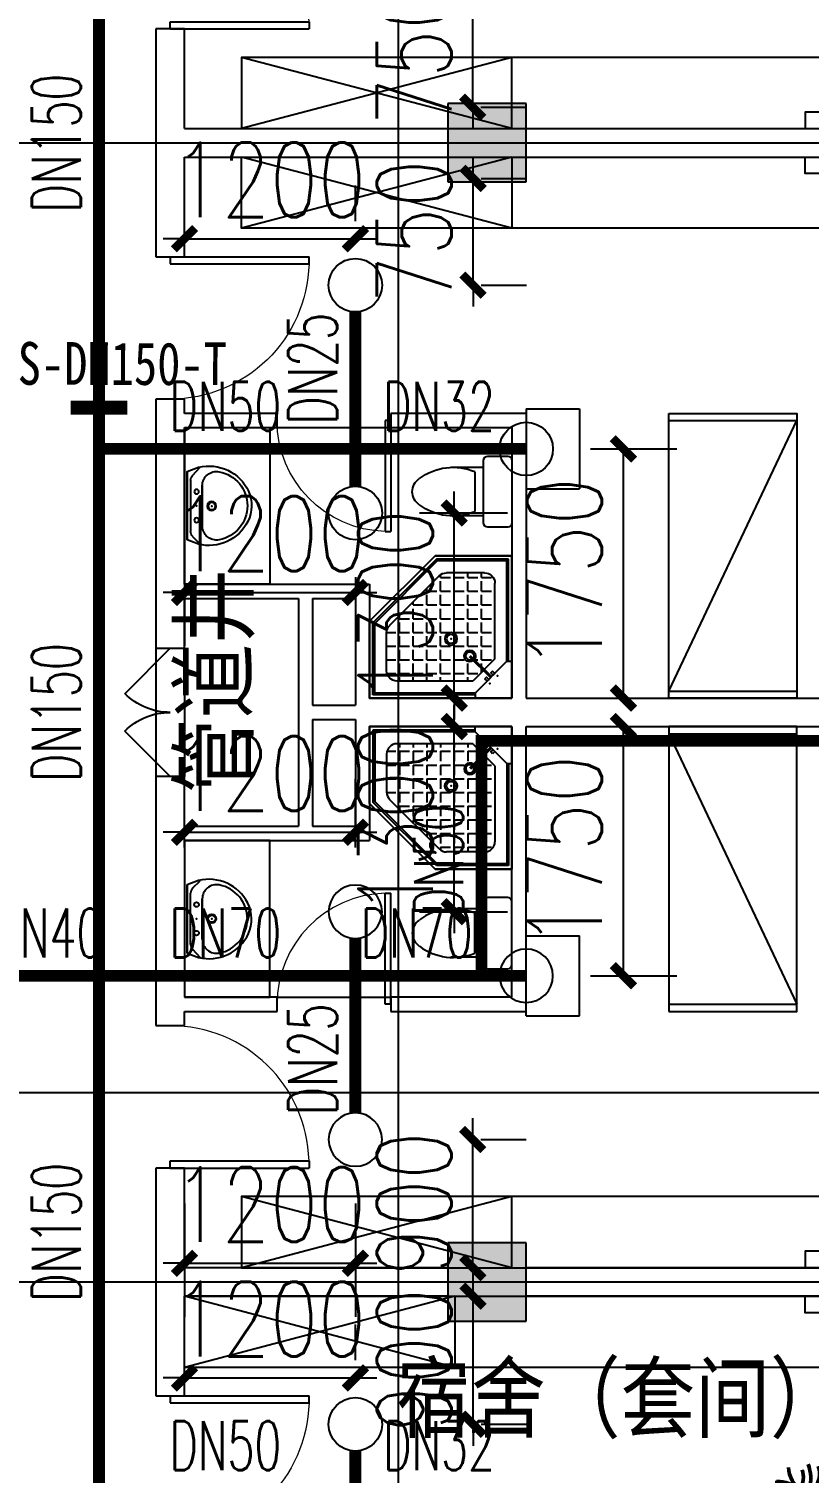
# Model space of a CAD drawing. Extents: x 0 to 2838408, y -923048 to 203859.
# Drawn here: x 2777370 to 2782849, y -242835 to -232692 of the extents above; entities that cross this region are included whole.
import ezdxf
from ezdxf.enums import TextEntityAlignment as Align

# ---------------------------------------------------------------- set-up
doc = ezdxf.new("R2010")
doc.units = 0
doc.header["$LTSCALE"] = 1000
doc.layers.add('33', color=7, linetype='Continuous', lineweight=50)
for name, color, linetype in [('A-Fixt', 81, 'Continuous'), ('CLAYER', 7, 'Continuous'), ('COLUMN', 9, 'Continuous'), ('DOOR_FIRE', 4, 'Continuous'), ('DOTE', 8, 'Continuous'), ('EQUIP_喷头', 7, 'Continuous'), ('PIPE-喷淋', 6, 'Continuous'), ('PUB_HATCH', 8, 'Continuous'), ('PUB_TEXT', 7, 'Continuous'), ('TEXT_喷淋', 7, 'Continuous'), ('TWT_DIM', 3, 'Continuous'), ('WALL', 9, 'Continuous'), ('WINDOW', 4, 'Continuous'), ('XREF', 8, 'Continuous'), ('抗震支吊架', 2, 'Continuous'), ('洁具', 213, 'Continuous')]:
    doc.layers.add(name, color=color, linetype=linetype)
doc.styles.add('_TCH_DIM_T3', font='SIMPLEX', dxfattribs={"width": 0.75, "bigfont": 'HZTXT'})
doc.styles.add('_TWT_PIPEDN', font='SIMPLEX', dxfattribs={"width": 0.8, "height": 2.3, "bigfont": 'HZTXT'})
doc.styles.add('kzcad', font='', dxfattribs={"width": 0.8})
doc.styles.get("Standard").update_dxf_attribs({"font": 'geniso.shx', "bigfont": 'hztxt.shx'})
doc.styles.get('kzcad').set_extended_font_data('SimSun')
doc.dimstyles.new('_TWT_ARCH&&150', dxfattribs={"dimtxt": 525, "dimasz": 150, "dimexe": 375, "dimexo": 450, "dimgap": 150, "dimtad": 1, "dimdec": 0, "dimzin": 0, "dimdsep": 46, "dimtxsty": '_TCH_DIM_T3', "dimblk": 'ARCHTICK', "dimcen": 0.09, "dimclrt": 7, "dimazin": 2, "dimtfac": 1, "dimtdec": 0, "dimtix": 1, "dimtmove": 2, "dimatfit": 3, "dimfxl": 1, "dimtolj": 1, "dimtzin": 0, "dimarcsym": 0})

# ---------------------------------------------------------------- blocks, each defined once
blk = doc.blocks.new('1F平面-CAD导入_dwg_Drawing4_t3_dwg_$plan$00001613-474159-1F-927810-1F')
at = {"layer": '洁具'}
for p, q in [((-30, 250), (-170, 250)), ((-200, 170), (-430, 170)), ((-260, -140), (-260, 140)), ((-200, -170), (-200, -220)), ((-170, -250), (-30, -250))]:
    blk.add_line(p, q, dxfattribs=at)
for points in [[(-200, 220), (-200, 170), (-200, -170), (-430, -170)], [(0, -220), (0, 220)]]:
    blk.add_lwpolyline(points, dxfattribs=at)
for centre, radius, start, end in [((-170, 220), 30, 90, 180), ((-30, 220), 30, 0, 90), ((-413, -227), 398, 67.4505, 126.6381), ((-590, 0), 110, 123.4509, 236.5491), ((-413, 227), 398, 233.3619, 292.5495), ((-170, -220), 30, 180, 270), ((-30, -220), 30, 270, 0)]:
    blk.add_arc(centre, radius, start, end, dxfattribs=at)
blk = doc.blocks.new('$lvtry$00000169')
at = {"color": 0}
for p, q in [((259, -36), (259, 0)), ((259, -36), (36, -259)), ((259, -24), (976, -24)), ((259, -36), (964, -36)), ((964, -36), (976, -24)), ((964, -36), (964, -525)), ((976, -24), (976, -530)), ((276, -120), (120, -276)), ((144, -151), (291, -298)), ((151, -144), (298, -291)), ((270, -213), (270, -143)), ((276, -120), (808, -120)), ((366, -213), (366, -143)), ((462, -213), (462, -143)), ((558, -213), (558, -143)), ((655, -213), (655, -143)), ((751, -213), (751, -143)), ((847, -213), (847, -143)), ((880, -192), (880, -460)), ((36, -259), (0, -259)), ((24, -259), (24, -976)), ((36, -259), (36, -964)), ((120, -276), (120, -808)), ((173, -309), (173, -239)), ((183, -213), (205, -213)), ((220, -213), (243, -213)), ((270, -213), (340, -213)), ((270, -263), (270, -239)), ((366, -213), (436, -213)), ((366, -309), (366, -239)), ((462, -213), (532, -213)), ((462, -309), (462, -239)), ((558, -213), (628, -213)), ((558, -309), (558, -239)), ((655, -213), (725, -213)), ((655, -309), (655, -239)), ((751, -213), (821, -213)), ((751, -309), (751, -239)), ((847, -213), (880, -213)), ((847, -309), (847, -239)), ((120, -309), (147, -309)), ((120, -405), (147, -405)), ((173, -309), (243, -309)), ((173, -405), (173, -335)), ((173, -405), (243, -405)), ((270, -405), (270, -335)), ((270, -405), (340, -405)), ((334, -309), (340, -309)), ((366, -309), (436, -309)), ((366, -405), (366, -335)), ((366, -405), (379, -405)), ((462, -309), (532, -309)), ((462, -405), (462, -335)), ((462, -405), (532, -405)), ((558, -309), (628, -309)), ((558, -405), (558, -335)), ((558, -405), (628, -405)), ((655, -309), (725, -309)), ((655, -405), (655, -335)), ((655, -405), (725, -405)), ((751, -309), (821, -309)), ((751, -405), (751, -335)), ((751, -405), (821, -405)), ((847, -309), (880, -309)), ((847, -405), (847, -335)), ((847, -405), (880, -405)), ((120, -501), (147, -501)), ((173, -501), (173, -431)), ((173, -501), (243, -501)), ((270, -501), (270, -431)), ((270, -501), (340, -501)), ((366, -501), (366, -431)), ((366, -501), (436, -501)), ((462, -501), (462, -431)), ((462, -501), (532, -501)), ((558, -501), (558, -431)), ((558, -501), (628, -501)), ((655, -501), (655, -431)), ((655, -501), (725, -501)), ((751, -501), (751, -431)), ((751, -501), (821, -501)), ((847, -501), (847, -431)), ((847, -501), (867, -501)), ((120, -598), (147, -598)), ((173, -598), (173, -528)), ((173, -598), (243, -598)), ((270, -598), (270, -528)), ((270, -598), (340, -598)), ((366, -598), (366, -528)), ((366, -598), (436, -598)), ((462, -598), (462, -528)), ((462, -598), (532, -598)), ((859, -511), (511, -859)), ((964, -525), (525, -964)), ((976, -530), (530, -976)), ((558, -598), (558, -528)), ((558, -598), (628, -598)), ((655, -598), (655, -528)), ((655, -598), (725, -598)), ((751, -598), (751, -528)), ((751, -598), (773, -598)), ((964, -525), (976, -530)), ((120, -694), (147, -694)), ((173, -694), (173, -624)), ((173, -694), (243, -694)), ((270, -694), (270, -624)), ((270, -694), (340, -694)), ((366, -694), (366, -624)), ((366, -694), (436, -694)), ((462, -694), (462, -624)), ((462, -694), (532, -694)), ((558, -694), (558, -624)), ((558, -694), (628, -694)), ((655, -694), (655, -624)), ((655, -694), (676, -694)), ((120, -790), (147, -790)), ((173, -790), (173, -720)), ((173, -790), (243, -790)), ((270, -790), (270, -720)), ((270, -790), (340, -790)), ((366, -790), (366, -720)), ((366, -790), (436, -790)), ((462, -790), (462, -720)), ((462, -790), (532, -790)), ((558, -790), (558, -720)), ((558, -790), (580, -790)), ((173, -878), (173, -816)), ((192, -880), (460, -880)), ((270, -880), (270, -816)), ((366, -880), (366, -816)), ((462, -880), (462, -816)), ((36, -964), (24, -976)), ((24, -976), (530, -976)), ((36, -964), (525, -964)), ((525, -964), (530, -976))]:
    blk.add_line(p, q, dxfattribs=at)
blk.add_lwpolyline([(0, 0), (0, -1000), (540, -1000), (1000, -540), (1000, 0)], close=True)
for points in [[(0, 0), (0, -1000)], [(0, 0), (1000, 0)], [(1000, 0), (1000, -540)], [(136, -190), (148, -178), (132, -162), (121, -174)], [(190, -136), (178, -148), (162, -132), (174, -121)], [(1000, -540), (540, -1000)], [(0, -1000), (540, -1000)]]:
    blk.add_lwpolyline(points, close=True, dxfattribs=at)
for radius in [43.8, 31.1]:
    blk.add_circle((416, -428), radius, dxfattribs=at)
for centre, radius, start, end in [((808, -192), 72, 0, 90), ((296, -296), 40.6, 142.583, 128.4197), ((296, -296), 28.6, 145.828, 125.6599), ((808, -460), 72, 315, 0), ((192, -808), 72, 180, 270), ((460, -808), 72, 270, 315)]:
    blk.add_arc(centre, radius, start, end, dxfattribs=at)
for p in [(103, -156, 0), (156, -102, 0), (416, -428, 0)]:
    blk.add_point(p, dxfattribs=at)
blk = doc.blocks.new('$lvtry$00000178')
at = {"color": 0}
for p, q in [((-238, 0), (238, 0)), ((-214, -36), (-272, -91)), ((-180, -23), (180, -23)), ((216, -37), (268, -91)), ((-142, -105), (140, -105)), ((140, -105), (-142, -105))]:
    blk.add_line(p, q, dxfattribs=at)
blk.add_lwpolyline([(-104, -430, 0.224698), (110, -425, 0.348046), (269, -79), (239, 0), (-241, 0), (-271, -79, 0.356844)], format="xyb", close=True, dxfattribs=at)
for centre, radius in [((-100, -65), 16.3), ((100, -65), 16.3), ((1, -172), 31.6)]:
    blk.add_circle(centre, radius, dxfattribs=at)
at = {"color": 0, "lineweight": 13}
blk.add_circle((1, -172), 23, dxfattribs=at)
at = {"color": 0}
for centre, radius, start, end in [((-180, -73), 50, 90, 133.181), ((180, -73), 50, 44.5607, 90), ((-142, -205), 100, 90, 190.5602), ((140, -205), 100, 349.4398, 90), ((-1, -179), 243, 190.5602, 349.4398)]:
    blk.add_arc(centre, radius, start, end, dxfattribs=at)
for p in [(0, -65), (1, -172)]:
    blk.add_point(p, dxfattribs=at)
blk = doc.blocks.new('A$C70365C93')
at = {"layer": '洁具'}
blk.add_lwpolyline([(-1900, 2300), (-1900, 1700), (-800, 1700), (-800, 2300)], close=True, dxfattribs=at)
blk.add_blockref('$lvtry$00000178', (-1350, 2280), dxfattribs=at)
at = {"layer": '洁具', "rotation": 180}
blk.add_blockref('$lvtry$00000169', (0, 0), dxfattribs=at)
at = {"layer": '洁具', "extrusion": (0, 0, -1), "xscale": -1, "zscale": -1, "rotation": 90}
blk.add_blockref('1F平面-CAD导入_dwg_Drawing4_t3_dwg_$plan$00001613-474159-1F-927810-1F', (1450, 0), dxfattribs=at)
blk = doc.blocks.new('单人床')
at = {"layer": 'A-Fixt'}
for p, q in [((47774, 13973), (48674, 13973)), ((47774, 12073), (48674, 13973)), ((47774, 12073), (48674, 12073))]:
    blk.add_line(p, q, dxfattribs=at)
blk.add_lwpolyline([(47774, 14023), (48674, 14023), (48674, 12023), (47774, 12023), (47774, 14023)], dxfattribs=at)
blk = doc.blocks.new('宿舍')
at = {"layer": 'A-Fixt'}
for p, q in [((47854, 13802), (48354, 15702)), ((48354, 13802), (47854, 15702)), ((47854, 13802), (48354, 13802))]:
    blk.add_line(p, q, dxfattribs=at)
for points in [[(47854, 8602), (48354, 8602), (48354, 15702), (47854, 15702)], [(47854, 10676), (47970, 10676), (47970, 11743), (47854, 11743)]]:
    blk.add_lwpolyline(points, close=True, dxfattribs=at)
at = {"xscale": -1, "rotation": 90}
blk.add_blockref('单人床', (63677, 60475), dxfattribs=at)
blk = doc.blocks.new('A$C59FF0D2A')
at = {"layer": '33', "color": 6}
for p, q in [((881, 2537), (881, 1887)), ((2881, 2637), (981, 2637)), ((2981, 1887), (2981, 2537)), ((1031, 2437), (1031, 1787)), ((2781, 2487), (1081, 2487)), ((1614, 1787), (1614, 2487)), ((2247, 1787), (2247, 2487)), ((2831, 1787), (2831, 2437)), ((881, 1954), (781, 1954)), ((3064, 1954), (2981, 1954)), ((3010, 1709), (3511, 1934)), ((681, 1854), (681, 1456)), ((3164, 1779), (3164, 1854)), ((3710, 1859), (3894, 1448)), ((981, 1787), (2881, 1787)), ((3050, 1618), (3461, 1802)), ((2984, 1643), (2984, 1643)), ((897, 1359), (395, 1584)), ((3050, 1618), (3276, 1116)), ((197, 1509), (12, 1098)), ((856, 1268), (445, 1452)), ((247, 1377), (144, 1149)), ((3164, 291), (3164, 1364)), ((856, 1268), (630, 766)), ((922, 1293), (922, 1293)), ((3686, 1300), (3276, 1116)), ((3818, 1250), (3317, 1025)), ((220, 950), (630, 766)), ((88, 900), (589, 675)), ((681, 879), (681, 291)), ((656, 700), (656, 700)), ((781, 191), (3064, 191))]:
    blk.add_line(p, q, dxfattribs=at)
at = {"layer": '33', "color": 252}
for p, q in [((3659, 1727), (3762, 1499)), ((1712, 1096), (2167, 1495)), ((1607, 895), (2034, 1298)), ((3251, 1050), (3251, 1050)), ((1623, 524), (1845, 721))]:
    blk.add_line(p, q, dxfattribs=at)
at = {"layer": '33', "color": 6}
for points in [[(1611, 2386), (1611, 2426, 0.414214), (1561, 2476), (1155, 2476, 0.414214), (1105, 2426), (1105, 2386, 0.414214), (1155, 2336), (1561, 2336, 0.414214)], [(2189, 2386), (2189, 2426, 0.414214), (2139, 2476), (1733, 2476, 0.414214), (1683, 2426), (1683, 2386, 0.414214), (1733, 2336), (2139, 2336, 0.414214)], [(2789, 2386), (2789, 2426, 0.414214), (2739, 2476), (2333, 2476, 0.414214), (2283, 2426), (2283, 2386, 0.414214), (2333, 2336), (2739, 2336, 0.414214)]]:
    blk.add_lwpolyline(points, format="xyb", close=True, dxfattribs=at)
for points in [[(1928, 1534), (1833, 1534, 0.414214), (1433, 1134), (1433, 463), (1628, 463, 0.414214), (1928, 763), (1928, 1071)], [(1928, 1071), (2363, 1071, 0.414214), (2563, 1271), (2563, 1334, 0.414214), (2363, 1534), (1833, 1534)]]:
    blk.add_lwpolyline(points, format="xyb", dxfattribs=at)
blk.add_lwpolyline([(2353, 563), (2353, 1363), (1553, 1363), (1553, 563)], close=True, dxfattribs=at)
for centre, radius, start, end in [((981, 2537), 100, 90, 180), ((2881, 2537), 100, 0, 90), ((1081, 2437), 50, 90, 180), ((2781, 2437), 50, 0, 90), ((781, 1854), 100, 90, 180), ((3064, 1854), 100, 0, 90), ((3573, 1797), 150, 24.1798, 114.1798), ((981, 1887), 100, 180, 270), ((2881, 1887), 100, 270, 0), ((3030, 1663), 50, 114.1798, 204.1798), ((3030, 1663), 50, 204.1798, 294.1798), ((333, 1447), 150, 65.8202, 155.8202), ((384, 1315), 150, 65.8202, 155.8202), ((3757, 1387), 150, 294.1798, 24.1798), ((876, 1313), 50, 335.8202, 65.8202), ((876, 1313), 50, 245.8202, 335.8202), ((3296, 1070), 50, 114.1798, 204.1798), ((3296, 1070), 50, 204.1798, 294.1798), ((610, 720), 50, 335.8202, 65.8202), ((610, 720), 50, 245.8202, 335.8202)]:
    blk.add_arc(centre, radius, start, end, dxfattribs=at)
at = {"layer": '33', "color": 252}
for centre, radius, start, end in [((967, 2102), 191, 170.1907, 224.7447), ((1115, 2139), 305, 179.754, 213.0605), ((836, 2116), 240, 193.8201, 236.573), ((792, 2092), 158, 197.0741, 248.4694), ((881, 2166), 228, 197.8732, 243.139), ((883, 2161), 202, 199.4581, 253.4729), ((3369, 1946), 274, 142.5987, 175.103), ((2992, 2093), 195, 308.8369, 9.988), ((3083, 2059), 144, 291.3259, 351.8716), ((772, 2059), 219, 197.4951, 243.6371), ((723, 2057), 164, 198.3699, 258.9297), ((3167, 2020), 117, 260.0118, 346.4847), ((3490, 1898), 85.1, 277.2311, 34.9599), ((3589, 1869), 78.7, 281.2026, 61.53), ((562, 1689), 202, 53.8482, 107.863), ((582, 2078), 228, 250.5521, 295.8179), ((584, 1668), 191, 59.538, 114.092), ((3264, 2078), 228, 244.1821, 289.4479), ((3308, 1788), 50.3, 302.4692, 115.5455), ((3378, 1820), 50.2, 300.8, 117.2146), ((3430, 1847), 53.7, 286.0277, 84.999), ((602, 1990), 240, 246.499, 289.2519), ((572, 1853), 164, 251.0488, 311.6086), ((600, 1960), 158, 249.753, 301.1483), ((3247, 1764), 53.1, 299.4492, 86.6138), ((3522, 1665), 150, 24.1798, 114.1798), ((3626, 1865), 130, 282.7012, 328.9469), ((3666, 1792), 118, 277.8271, 328.8485), ((583, 1932), 305, 255.4713, 288.7778), ((584, 1875), 219, 250.174, 296.316), ((3690, 1734), 123, 279.5225, 328.432), ((318, 1519), 78.7, 118.47, 258.7974), ((416, 1548), 85.1, 145.0401, 262.7689), ((476, 1497), 53.7, 95.001, 253.9723), ((562, 1761), 202, 252.137, 306.1518), ((584, 1782), 191, 245.908, 300.462), ((582, 1760), 228, 250.5521, 295.8179), ((4709, -409), 2186, 113.737, 116.3584), ((281, 1515), 130, 211.0531, 257.2988), ((528, 1470), 50.2, 62.7854, 239.2), ((600, 1641), 158, 249.753, 301.1483), ((598, 1438), 50.3, 64.4545, 237.5308), ((659, 1414), 53.1, 93.3862, 240.5508), ((3625, 1437), 150, 294.1798, 24.1798), ((3817, 1425), 80.2, 23.1427, 128.8396), ((3829, 1365), 75, 335.2121, 138.3192), ((216, 1384), 123, 211.568, 260.4775), ((240, 1442), 118, 211.1515, 262.1729), ((3262, 1557), 219, 243.684, 244.3), ((3263, 1614), 305, 251.2222, 255.2297), ((3772, 1291), 61.5, 318.4225, 152.2152), ((-803, -759), 2186, 63.6416, 66.263), ((3261, 1464), 191, 239.538, 251.6837), ((3284, 1443), 202, 233.8482, 249.9757), ((3264, 1436), 228, 244.1821, 262.4545), ((3537, 1178), 50.6, 306.5866, 114.7365), ((3584, 1200), 50.1, 293.2844, 118.3003), ((3642, 1226), 51.1, 304.1, 101.0344), ((3689, 1247), 50.1, 290.2277, 114.9066), ((90, 1075), 80.2, 51.1604, 156.8573), ((281, 1087), 150, 155.8202, 245.8202), ((3246, 1317), 158, 238.8517, 273.7608), ((3244, 1347), 240, 250.7481, 274.6225), ((149, 1037), 150, 155.8202, 245.8202), ((77, 1015), 75, 41.6808, 204.7879), ((3273, 1210), 164, 228.3914, 262.4356), ((3262, 1233), 219, 243.684, 289.826), ((134, 941), 61.5, 27.7848, 221.5775), ((217, 897), 50.1, 65.0934, 249.7723), ((265, 876), 51.1, 78.9656, 235.9), ((3263, 1290), 305, 251.2222, 284.5287), ((3261, 1139), 191, 239.538, 294.092), ((3284, 1118), 202, 233.8482, 287.863), ((322, 850), 50.1, 61.6997, 246.7156), ((369, 828), 50.6, 65.2635, 233.4134), ((3264, 1111), 228, 244.1821, 289.4479), ((3246, 992), 158, 238.8517, 290.247), ((3244, 1023), 240, 250.7481, 293.501), ((3273, 886), 164, 228.3914, 288.9512), ((3262, 908), 219, 243.684, 289.826), ((562, 794), 202, 252.137, 306.1518), ((584, 815), 191, 245.908, 300.462), ((3263, 965), 305, 251.2222, 284.5287), ((3261, 815), 191, 239.538, 294.092), ((3284, 794), 202, 233.8482, 287.863), ((582, 787), 228, 250.5521, 295.8179), ((600, 668), 158, 249.753, 301.1483), ((3264, 787), 228, 244.1821, 289.4479), ((3246, 668), 158, 238.8517, 290.247), ((602, 698), 240, 246.499, 289.2519), ((572, 561), 164, 251.0488, 311.6086), ((3244, 698), 240, 250.7481, 293.501), ((3273, 561), 164, 228.3914, 288.9512), ((562, 469), 202, 252.137, 306.1518), ((583, 640), 305, 255.4713, 288.7778), ((584, 490), 191, 245.908, 300.462), ((584, 584), 219, 250.174, 296.316), ((3326, 495), 202, 216.2281, 270.2429), ((3262, 584), 219, 243.684, 289.826), ((3263, 640), 305, 251.2222, 284.5287), ((3332, 495), 228, 226.5621, 271.8278), ((772, 99), 219, 116.3629, 162.5049), ((723, 101), 164, 101.0703, 161.6301), ((836, 43), 240, 123.427, 166.1799), ((792, 66), 158, 111.5306, 162.9259), ((781, 291), 100, 180, 270), ((3064, 291), 100, 270, 0), ((3283, 309), 164, 210.7714, 271.3311), ((3300, 435), 240, 233.128, 275.881), ((3292, 386), 158, 221.2316, 272.6269), ((881, -8), 228, 116.861, 162.1268), ((883, -3), 202, 106.5271, 160.5419), ((967, 56), 191, 135.2553, 189.8093), ((1112, 18), 305, 146.9395, 180.246), ((1057, 33), 219, 139.4012, 185.5433), ((1082, 62), 202, 143.8482, 197.863), ((1103, 85), 191, 149.538, 204.092), ((1253, 83), 305, 161.2222, 194.5287), ((1196, 84), 219, 153.684, 199.826), ((1174, 73), 164, 138.3914, 198.9512), ((1311, 102), 240, 160.7481, 203.501), ((1280, 100), 158, 148.8517, 200.247), ((1399, 82), 228, 154.1821, 199.4479), ((1406, 62), 202, 143.8482, 197.863), ((1427, 85), 191, 149.538, 204.092), ((1578, 83), 305, 161.2222, 194.5287), ((1521, 84), 219, 153.684, 199.826), ((1498, 73), 164, 138.3914, 198.9512), ((1635, 102), 240, 160.7481, 203.501), ((1605, 100), 158, 148.8517, 200.247), ((1724, 82), 228, 154.1821, 199.4479), ((1756, 73), 202, 143.8482, 197.863), ((1776, 95), 191, 149.538, 204.092), ((1927, 94), 305, 161.2222, 194.5287), ((1870, 95), 219, 153.684, 199.826), ((1848, 84), 164, 138.3914, 198.9512), ((1984, 113), 240, 160.7481, 203.501), ((1954, 111), 158, 148.8517, 200.247), ((2073, 93), 228, 154.1821, 199.4479), ((2080, 73), 202, 143.8482, 197.863), ((2101, 95), 191, 149.538, 204.092), ((2251, 94), 305, 161.2222, 194.5287), ((2195, 95), 219, 153.684, 199.826), ((2172, 84), 164, 138.3914, 198.9512), ((2309, 113), 240, 160.7481, 203.501), ((2279, 111), 158, 148.8517, 200.247), ((2398, 93), 228, 154.1821, 199.4479), ((2405, 73), 202, 143.8482, 197.863), ((2426, 95), 191, 149.538, 204.092), ((2576, 94), 305, 161.2222, 194.5287), ((2519, 95), 219, 153.684, 199.826), ((2497, 84), 164, 138.3914, 198.9512), ((2634, 113), 240, 160.7481, 203.501), ((2603, 111), 158, 148.8517, 200.247), ((2722, 93), 228, 154.1821, 199.4479), ((2729, 73), 202, 143.8482, 197.863), ((2750, 95), 191, 149.538, 204.092), ((2901, 94), 305, 161.2222, 194.5287), ((2844, 95), 219, 153.684, 199.826), ((2821, 84), 164, 138.3914, 198.9512), ((2958, 113), 240, 160.7481, 203.501), ((2928, 111), 158, 148.8517, 200.247), ((3047, 93), 228, 154.1821, 199.4479), ((3047, 73), 202, 143.8482, 197.863), ((3068, 95), 191, 149.538, 204.092), ((3219, 94), 305, 161.2222, 194.5287), ((3162, 95), 219, 153.684, 199.826), ((3139, 84), 164, 138.3914, 198.9512), ((3276, 113), 240, 160.7481, 203.501), ((3246, 111), 158, 148.8517, 200.247), ((2990, 33), 202, 1.8381, 55.8528), ((3268, 356), 219, 226.0639, 272.206)]:
    blk.add_arc(centre, radius, start, end, dxfattribs=at)
at = {"layer": '33', "color": 6}
for p in [(1614, 1787), (2247, 1787), (3079, 1555), (3107, 1492), (3135, 1430), (799, 1142), (828, 1205), (743, 1017), (771, 1080), (715, 954), (659, 829), (687, 892)]:
    blk.add_point(p, dxfattribs=at)
at = {"layer": '33', "color": 252}
for p in [(3163, 1367), (3191, 1304), (3219, 1242), (3248, 1179)]:
    blk.add_point(p, dxfattribs=at)
blk = doc.blocks.new('宿舍套件')
at = {"layer": 'A-Fixt'}
for p, q in [((47854, 14202), (48354, 16102)), ((48354, 14202), (47854, 16102)), ((47854, 14202), (48354, 14202))]:
    blk.add_line(p, q, dxfattribs=at)
for points in [[(47854, 8602), (48354, 8602), (48354, 16102), (47854, 16102)], [(47854, 10676), (47970, 10676), (47970, 11743), (47854, 11743)]]:
    blk.add_lwpolyline(points, close=True, dxfattribs=at)
at = {"layer": 'A-Fixt', "xscale": -1, "rotation": 270}
blk.add_blockref('A$C59FF0D2A', (49017, 8667), dxfattribs=at)
blk = doc.blocks.new('$DorLib2D$00000116')
at = {"color": 0}
for p, q in [((-0.5, 0), (-0.146, 0.354)), ((0.5, 0), (0.146, 0.354))]:
    blk.add_line(p, q, dxfattribs=at)
for centre, start, end in [((-0.5, 0), 0, 45), ((0.5, 0), 135, 180)]:
    blk.add_arc(centre, 0.5, start, end, dxfattribs=at)
blk = doc.blocks.new('$DorLib2D$00000001')
for p, q in [((0.45, 0.975), (0.5, 0.975)), ((0.45, 0), (0.45, 0.975)), ((0.5, 0), (0.5, 0.975)), ((0.5, 0), (0.45, 0))]:
    blk.add_line(p, q)
at = {"lineweight": 13}
blk.add_arc((0.475, 0), 0.975, 91.4693, 180, dxfattribs=at)
blk = doc.blocks.new('1F1')
at = {"layer": 'PUB_HATCH'}
for points in [[(2444816.7, -233217.2), (2444266.7, -233217.2), (2444266.7, -233767.2), (2444816.7, -233767.2)], [(2444816.7, -241217.2), (2444266.7, -241217.2), (2444266.7, -241767.2), (2444816.7, -241767.2)]]:
    blk.add_hatch(color=256, dxfattribs=at).paths.add_polyline_path(points)
at = {"layer": 'COLUMN'}
for p, q in [((2444816.7, -233217.2), (2444266.7, -233217.2)), ((2444266.7, -233217.2), (2444266.7, -233767.2)), ((2444816.7, -233767.2), (2444816.7, -233217.2)), ((2444266.7, -233767.2), (2444816.7, -233767.2)), ((2444816.7, -241217.2), (2444266.7, -241217.2)), ((2444266.7, -241217.2), (2444266.7, -241767.2)), ((2444816.7, -241767.2), (2444816.7, -241217.2)), ((2444266.7, -241767.2), (2444816.7, -241767.2))]:
    blk.add_line(p, q, dxfattribs=at)
at = {"layer": 'Defpoints', "color": 250}
blk.add_lwpolyline([(2326685.8, -167047), (2468623.3, -167047), (2468623.3, -240163.8), (2326685.8, -240163.8)], close=True, dxfattribs=at)
at = {"layer": 'DOOR_FIRE'}
for p, q in [((2442216.7, -237042.2), (2442216.7, -237942.2)), ((2442416.7, -237042.2), (2442416.7, -237942.2))]:
    blk.add_line(p, q, dxfattribs=at)
at = {"layer": 'DOTE'}
for p, q in [((2443916.7, -187892.2), (2443916.7, -271092.2)), ((2435862.3, -233492.2), (2453916.7, -233492.2)), ((2435862.3, -241492.2), (2453916.7, -241492.2))]:
    blk.add_line(p, q, dxfattribs=at)
at = {"layer": 'WALL'}
for p, q in [((2442416.7, -232692.2), (2442216.7, -232692.2)), ((2442216.7, -232692.2), (2442216.7, -233492.2)), ((2442416.7, -233392.2), (2442416.7, -232692.2)), ((2442416.7, -233392.2), (2444266.7, -233392.2)), ((2444816.7, -233392.2), (2449866.7, -233392.2)), ((2442216.7, -233492.2), (2442216.7, -234292.2)), ((2442416.7, -234292.2), (2442416.7, -233592.2)), ((2442416.7, -233592.2), (2444266.7, -233592.2)), ((2444816.7, -233592.2), (2449866.7, -233592.2)), ((2442216.7, -234292.2), (2442416.7, -234292.2)), ((2442416.7, -235292.2), (2442216.7, -235292.2)), ((2442216.7, -235292.2), (2442216.7, -235392.2)), ((2442416.7, -235392.2), (2442416.7, -235292.2)), ((2442216.7, -235392.2), (2442216.7, -236592.2)), ((2443066.7, -235392.2), (2442416.7, -235392.2)), ((2443066.7, -235492.2), (2443066.7, -235392.2)), ((2444816.7, -235392.2), (2443866.7, -235392.2)), ((2443866.7, -235392.2), (2443866.7, -235492.2)), ((2444816.7, -235392.2), (2444816.7, -237392.2)), ((2442416.7, -235492.2), (2442416.7, -236592.2)), ((2442416.7, -235492.2), (2443066.7, -235492.2)), ((2443866.7, -235492.2), (2444716.7, -235492.2)), ((2444716.7, -235492.2), (2444716.7, -237392.2)), ((2442216.7, -236592.2), (2442216.7, -237042.2)), ((2442416.7, -236592.2), (2443216.7, -236592.2)), ((2443216.7, -236592.2), (2443716.7, -236592.2)), ((2443716.7, -236592.2), (2443716.7, -237392.2)), ((2442416.7, -237042.2), (2442416.7, -236692.2)), ((2442416.7, -236692.2), (2443216.7, -236692.2)), ((2443216.7, -236692.2), (2443216.7, -237492.2)), ((2443316.7, -236692.2), (2443616.7, -236692.2)), ((2443316.7, -236692.2), (2443316.7, -237442.2)), ((2443616.7, -236692.2), (2443616.7, -237442.2)), ((2442216.7, -237042.2), (2442416.7, -237042.2)), ((2443716.7, -237392.2), (2444716.7, -237392.2)), ((2444816.7, -237392.2), (2450166.7, -237392.2)), ((2443216.7, -237492.2), (2443216.7, -238292.2)), ((2443316.7, -237442.2), (2443616.7, -237442.2)), ((2443316.7, -237542.2), (2443316.7, -238292.2)), ((2443316.7, -237542.2), (2443616.7, -237542.2)), ((2443616.7, -237542.2), (2443616.7, -238292.2)), ((2443716.7, -237592.2), (2443716.7, -238392.2)), ((2443716.7, -237592.2), (2444716.7, -237592.2)), ((2444716.7, -239492.2), (2444716.7, -237592.2)), ((2444816.7, -239592.2), (2444816.7, -237592.2)), ((2444816.7, -237592.2), (2450166.7, -237592.2)), ((2442416.7, -237942.2), (2442216.7, -237942.2)), ((2442216.7, -237942.2), (2442216.7, -238392.2)), ((2442416.7, -238292.2), (2442416.7, -237942.2)), ((2442416.7, -238292.2), (2443216.7, -238292.2)), ((2443316.7, -238292.2), (2443616.7, -238292.2)), ((2442216.7, -238392.2), (2442216.7, -239592.2)), ((2442416.7, -238392.2), (2442416.7, -239492.2)), ((2442416.7, -238392.2), (2443216.7, -238392.2)), ((2443216.7, -238392.2), (2443716.7, -238392.2)), ((2443066.7, -239492.2), (2442416.7, -239492.2)), ((2443066.7, -239592.2), (2443066.7, -239492.2)), ((2444716.7, -239492.2), (2443866.7, -239492.2)), ((2443866.7, -239492.2), (2443866.7, -239592.2)), ((2442216.7, -239592.2), (2442216.7, -239692.2)), ((2442416.7, -239592.2), (2443066.7, -239592.2)), ((2442416.7, -239692.2), (2442416.7, -239592.2)), ((2443866.7, -239592.2), (2444816.7, -239592.2)), ((2442216.7, -239692.2), (2442416.7, -239692.2)), ((2442416.7, -240692.2), (2442216.7, -240692.2)), ((2442216.7, -240692.2), (2442216.7, -241492.2)), ((2442416.7, -241392.2), (2442416.7, -240692.2)), ((2442216.7, -241492.2), (2442216.7, -242292.2)), ((2444266.7, -241392.2), (2442416.7, -241392.2)), ((2449866.7, -241392.2), (2444816.7, -241392.2)), ((2444266.7, -241592.2), (2442416.7, -241592.2)), ((2442416.7, -242292.2), (2442416.7, -241592.2)), ((2449866.7, -241592.2), (2444816.7, -241592.2)), ((2442216.7, -242292.2), (2442416.7, -242292.2))]:
    blk.add_line(p, q, dxfattribs=at)
at = {"layer": 'WINDOW'}
for p, q in [((2443066.7, -235492.2), (2443866.7, -235492.2)), ((2443066.7, -239492.2), (2443866.7, -239492.2))]:
    blk.add_line(p, q, dxfattribs=at)
for name, p, rotation in [('宿舍', (2458518.4, -281246), 90.00000000459067), ('A$C70365C93', (2444716.7, -237592.2), 90), ('宿舍', (2458518.4, -289246), 89.99999999529602)]:
    blk.add_blockref(name, p, dxfattribs=dict(rotation=rotation))
at = {"xscale": -1}
for name, p, rotation in [('宿舍', (2458518.4, -185738.4), 90.00000000459065), ('A$C70365C93', (2444716.7, -237392.2), 90), ('宿舍套件', (2458518.4, -193738.4), 90.00000000467642)]:
    blk.add_blockref(name, p, dxfattribs=dict(at, rotation=rotation))
at = {"layer": 'DOOR_FIRE', "xscale": 900, "yscale": -900, "zscale": 200, "rotation": 269.9999999999852}
blk.add_blockref('$DorLib2D$00000116', (2442316.7, -237492.2), dxfattribs=at)
at = {"layer": 'WINDOW', "yscale": -1000, "rotation": 90}
for p, xscale, zscale in [((2442316.7, -232192.2), -1000, -1000), ((2442316.7, -234792.2), 1000, 1000), ((2442316.7, -240192.2), -1000, -1000), ((2442316.7, -242792.2), 1000, 1000)]:
    blk.add_blockref('$DorLib2D$00000001', p, dxfattribs=dict(at, xscale=xscale, zscale=zscale))
at = {"layer": 'WINDOW', "xscale": 800, "zscale": 800}
for p, yscale in [((2443466.7, -235442.2), -800), ((2443466.7, -239542.2), 800)]:
    blk.add_blockref('$DorLib2D$00000001', p, dxfattribs=dict(at, yscale=yscale))
at = {"layer": 'CLAYER'}
blk.add_text('管道井', height=525, rotation=90, dxfattribs=at).set_placement((2442903.7, -238059.8))
at = {"layer": 'PUB_TEXT'}
blk.add_text('宿舍（套间）', height=525, dxfattribs=at).set_placement((2443903.8, -242587.1))
blk = doc.blocks.new('_ArchTick')
at = {"color": 0, "linetype": 'ByBlock', "const_width": 0.4}
blk.add_lwpolyline([(-0.5, -0.5), (0.5, 0.5)], dxfattribs=at)
blk = doc.blocks.new('*D1229')
at = {"layer": 'Defpoints', "color": 0, "linetype": 'ByBlock', "transparency": 16777216}
for p in [(2779663, -236092), (2780357, -236092), (2779663, -237392)]:
    blk.add_point(p, dxfattribs=at)
at = {"layer": 'TWT_DIM', "color": 0, "linetype": 'ByBlock', "lineweight": -2, "transparency": 16777216}
for p, q in [((2780357, -236092), (2780357, -235942)), ((2780113, -236092), (2780732, -236092)), ((2780357, -237392), (2780357, -236092)), ((2780113, -237392), (2780732, -237392)), ((2780357, -237392), (2780357, -237542))]:
    blk.add_line(p, q, dxfattribs=at)
at = {"layer": 'TWT_DIM', "color": 0, "linetype": 'ByBlock', "lineweight": -2, "transparency": 16777216, "xscale": 150, "yscale": 150, "zscale": 150}
for p, rotation in [((2780357, -236092), 270), ((2780357, -237392), 90)]:
    blk.add_blockref('_ArchTick', p, dxfattribs=dict(at, rotation=rotation))
at = {"layer": 'TWT_DIM', "color": 7, "linetype": 'ByBlock', "transparency": 16777216, "insert": (2779945, -236742), "char_height": 525, "attachment_point": 5, "rotation": 90, "style": '_TCH_DIM_T3'}
blk.add_mtext('\\A1;1300', dxfattribs=at)
blk = doc.blocks.new('*D1230')
at = {"layer": 'Defpoints', "color": 0, "linetype": 'ByBlock', "transparency": 16777216}
for p in [(2779663, -237592), (2780357, -237592), (2779663, -238892)]:
    blk.add_point(p, dxfattribs=at)
at = {"layer": 'TWT_DIM', "color": 0, "linetype": 'ByBlock', "lineweight": -2, "transparency": 16777216}
for p, q in [((2780357, -237592), (2780357, -237442)), ((2780113, -237592), (2780732, -237592)), ((2780357, -238892), (2780357, -237592)), ((2780113, -238892), (2780732, -238892)), ((2780357, -238892), (2780357, -239042))]:
    blk.add_line(p, q, dxfattribs=at)
at = {"layer": 'TWT_DIM', "color": 0, "linetype": 'ByBlock', "lineweight": -2, "transparency": 16777216, "xscale": 150, "yscale": 150, "zscale": 150}
for p, rotation in [((2780357, -237592), 270), ((2780357, -238892), 90)]:
    blk.add_blockref('_ArchTick', p, dxfattribs=dict(at, rotation=rotation))
at = {"layer": 'TWT_DIM', "color": 7, "linetype": 'ByBlock', "transparency": 16777216, "insert": (2779945, -238242), "char_height": 525, "attachment_point": 5, "rotation": 90, "style": '_TCH_DIM_T3'}
blk.add_mtext('\\A1;1300', dxfattribs=at)
blk = doc.blocks.new('*D1231')
at = {"layer": 'Defpoints', "color": 0, "linetype": 'ByBlock', "transparency": 16777216}
for p in [(2780863, -237592), (2781545, -237592), (2780863, -239342)]:
    blk.add_point(p, dxfattribs=at)
at = {"layer": 'TWT_DIM', "color": 0, "linetype": 'ByBlock', "lineweight": -2, "transparency": 16777216}
for p, q in [((2781313, -237592), (2781920, -237592)), ((2781545, -239342), (2781545, -237592)), ((2781313, -239342), (2781920, -239342))]:
    blk.add_line(p, q, dxfattribs=at)
at = {"layer": 'TWT_DIM', "color": 0, "linetype": 'ByBlock', "lineweight": -2, "transparency": 16777216, "xscale": 150, "yscale": 150, "zscale": 150}
for p, rotation in [((2781545, -237592), 90), ((2781545, -239342), 270)]:
    blk.add_blockref('_ArchTick', p, dxfattribs=dict(at, rotation=rotation))
at = {"layer": 'TWT_DIM', "color": 7, "linetype": 'ByBlock', "transparency": 16777216, "insert": (2781132, -238467), "char_height": 525, "attachment_point": 5, "rotation": 90, "style": '_TCH_DIM_T3'}
blk.add_mtext('\\A1;1750', dxfattribs=at)
blk = doc.blocks.new('*D1232')
at = {"layer": 'Defpoints', "color": 0, "linetype": 'ByBlock', "transparency": 16777216}
for p in [(2779663, -238334), (2778463, -238892), (2779663, -238892)]:
    blk.add_point(p, dxfattribs=at)
at = {"layer": 'TWT_DIM', "color": 0, "linetype": 'ByBlock', "lineweight": -2, "transparency": 16777216}
for p, q in [((2778463, -238442), (2778463, -237959)), ((2779663, -238442), (2779663, -237959)), ((2778463, -238334), (2778313, -238334)), ((2778463, -238334), (2779663, -238334)), ((2779663, -238334), (2779813, -238334))]:
    blk.add_line(p, q, dxfattribs=at)
at = {"layer": 'TWT_DIM', "color": 0, "linetype": 'ByBlock', "lineweight": -2, "transparency": 16777216, "xscale": 150, "yscale": 150, "zscale": 150}
blk.add_blockref('_ArchTick', (2778463, -238334), dxfattribs=at)
at = {"layer": 'TWT_DIM', "color": 0, "linetype": 'ByBlock', "lineweight": -2, "transparency": 16777216, "xscale": 150, "yscale": 150, "zscale": 150, "rotation": 180}
blk.add_blockref('_ArchTick', (2779663, -238334), dxfattribs=at)
at = {"layer": 'TWT_DIM', "color": 7, "linetype": 'ByBlock', "transparency": 16777216, "insert": (2779063, -237922), "char_height": 525, "attachment_point": 5, "style": '_TCH_DIM_T3'}
blk.add_mtext('\\A1;1200', dxfattribs=at)
blk = doc.blocks.new('*D1233')
at = {"layer": 'Defpoints', "color": 0, "linetype": 'ByBlock', "transparency": 16777216}
for p in [(2780863, -235642), (2781545, -235642), (2780863, -237392)]:
    blk.add_point(p, dxfattribs=at)
at = {"layer": 'TWT_DIM', "color": 0, "linetype": 'ByBlock', "lineweight": -2, "transparency": 16777216}
for p, q in [((2781313, -235642), (2781920, -235642)), ((2781545, -237392), (2781545, -235642)), ((2781313, -237392), (2781920, -237392))]:
    blk.add_line(p, q, dxfattribs=at)
at = {"layer": 'TWT_DIM', "color": 0, "linetype": 'ByBlock', "lineweight": -2, "transparency": 16777216, "xscale": 150, "yscale": 150, "zscale": 150}
for p, rotation in [((2781545, -235642), 90), ((2781545, -237392), 270)]:
    blk.add_blockref('_ArchTick', p, dxfattribs=dict(at, rotation=rotation))
at = {"layer": 'TWT_DIM', "color": 7, "linetype": 'ByBlock', "transparency": 16777216, "insert": (2781132, -236517), "char_height": 525, "attachment_point": 5, "rotation": 90, "style": '_TCH_DIM_T3'}
blk.add_mtext('\\A1;1750', dxfattribs=at)
blk = doc.blocks.new('*D1234')
at = {"layer": 'Defpoints', "color": 0, "linetype": 'ByBlock', "transparency": 16777216}
for p in [(2780095, -233742), (2780489, -233742), (2780095, -234492)]:
    blk.add_point(p, dxfattribs=at)
at = {"layer": 'TWT_DIM', "color": 0, "linetype": 'ByBlock', "lineweight": -2, "transparency": 16777216}
for p, q in [((2780489, -233742), (2780489, -233592)), ((2780489, -234492), (2780489, -233742)), ((2780545, -233742), (2780864, -233742)), ((2780489, -234492), (2780489, -234642)), ((2780545, -234492), (2780864, -234492))]:
    blk.add_line(p, q, dxfattribs=at)
at = {"layer": 'TWT_DIM', "color": 0, "linetype": 'ByBlock', "lineweight": -2, "transparency": 16777216, "xscale": 150, "yscale": 150, "zscale": 150}
for p, rotation in [((2780489, -233742), 270), ((2780489, -234492), 90)]:
    blk.add_blockref('_ArchTick', p, dxfattribs=dict(at, rotation=rotation))
at = {"layer": 'TWT_DIM', "color": 7, "linetype": 'ByBlock', "transparency": 16777216, "insert": (2780076, -234117), "char_height": 525, "attachment_point": 5, "rotation": 90, "style": '_TCH_DIM_T3'}
blk.add_mtext('\\A1;750', dxfattribs=at)
blk = doc.blocks.new('*D1235')
at = {"layer": 'Defpoints', "color": 0, "linetype": 'ByBlock', "transparency": 16777216}
for p in [(2778463, -236092), (2779663, -236092), (2779663, -236650)]:
    blk.add_point(p, dxfattribs=at)
at = {"layer": 'TWT_DIM', "color": 0, "linetype": 'ByBlock', "lineweight": -2, "transparency": 16777216}
for p, q in [((2778463, -236542), (2778463, -237025)), ((2779663, -236542), (2779663, -237025)), ((2778463, -236650), (2778313, -236650)), ((2778463, -236650), (2779663, -236650)), ((2779663, -236650), (2779813, -236650))]:
    blk.add_line(p, q, dxfattribs=at)
at = {"layer": 'TWT_DIM', "color": 0, "linetype": 'ByBlock', "lineweight": -2, "transparency": 16777216, "xscale": 150, "yscale": 150, "zscale": 150}
blk.add_blockref('_ArchTick', (2778463, -236650), dxfattribs=at)
at = {"layer": 'TWT_DIM', "color": 0, "linetype": 'ByBlock', "lineweight": -2, "transparency": 16777216, "xscale": 150, "yscale": 150, "zscale": 150, "rotation": 180}
blk.add_blockref('_ArchTick', (2779663, -236650), dxfattribs=at)
at = {"layer": 'TWT_DIM', "color": 7, "linetype": 'ByBlock', "transparency": 16777216, "insert": (2779063, -236237), "char_height": 525, "attachment_point": 5, "style": '_TCH_DIM_T3'}
blk.add_mtext('\\A1;1200', dxfattribs=at)
blk = doc.blocks.new('*D1236')
at = {"layer": 'Defpoints', "color": 0, "linetype": 'ByBlock', "transparency": 16777216}
for p in [(2779663, -234166), (2778463, -234492), (2779663, -234492)]:
    blk.add_point(p, dxfattribs=at)
at = {"layer": 'TWT_DIM', "color": 0, "linetype": 'ByBlock', "lineweight": -2, "transparency": 16777216}
for p, q in [((2778463, -234042), (2778463, -233791)), ((2779663, -234042), (2779663, -233791)), ((2778463, -234166), (2778313, -234166)), ((2778463, -234166), (2779663, -234166)), ((2779663, -234166), (2779813, -234166))]:
    blk.add_line(p, q, dxfattribs=at)
at = {"layer": 'TWT_DIM', "color": 0, "linetype": 'ByBlock', "lineweight": -2, "transparency": 16777216, "xscale": 150, "yscale": 150, "zscale": 150}
blk.add_blockref('_ArchTick', (2778463, -234166), dxfattribs=at)
at = {"layer": 'TWT_DIM', "color": 0, "linetype": 'ByBlock', "lineweight": -2, "transparency": 16777216, "xscale": 150, "yscale": 150, "zscale": 150, "rotation": 180}
blk.add_blockref('_ArchTick', (2779663, -234166), dxfattribs=at)
at = {"layer": 'TWT_DIM', "color": 7, "linetype": 'ByBlock', "transparency": 16777216, "insert": (2779063, -233753), "char_height": 525, "attachment_point": 5, "style": '_TCH_DIM_T3'}
blk.add_mtext('\\A1;1200', dxfattribs=at)
blk = doc.blocks.new('*D1240')
at = {"layer": 'Defpoints', "color": 0, "linetype": 'ByBlock', "transparency": 16777216}
for p in [(2780094, -232492), (2780487, -232492), (2780094, -233242)]:
    blk.add_point(p, dxfattribs=at)
at = {"layer": 'TWT_DIM', "color": 0, "linetype": 'ByBlock', "lineweight": -2, "transparency": 16777216}
for p, q in [((2780487, -232492), (2780487, -232342)), ((2780487, -233242), (2780487, -232492)), ((2780544, -232492), (2780862, -232492)), ((2780487, -233242), (2780487, -233392)), ((2780544, -233242), (2780862, -233242))]:
    blk.add_line(p, q, dxfattribs=at)
at = {"layer": 'TWT_DIM', "color": 0, "linetype": 'ByBlock', "lineweight": -2, "transparency": 16777216, "xscale": 150, "yscale": 150, "zscale": 150}
for p, rotation in [((2780487, -232492), 270), ((2780487, -233242), 90)]:
    blk.add_blockref('_ArchTick', p, dxfattribs=dict(at, rotation=rotation))
at = {"layer": 'TWT_DIM', "color": 7, "linetype": 'ByBlock', "transparency": 16777216, "insert": (2780075, -232867), "char_height": 525, "attachment_point": 5, "rotation": 90, "style": '_TCH_DIM_T3'}
blk.add_mtext('\\A1;750', dxfattribs=at)
blk = doc.blocks.new('*D1345')
at = {"layer": 'Defpoints', "color": 0, "linetype": 'ByBlock', "transparency": 16777216}
for p in [(2780095, -241592), (2780489, -241592), (2780095, -242492)]:
    blk.add_point(p, dxfattribs=at)
at = {"layer": 'TWT_DIM', "color": 0, "linetype": 'ByBlock', "lineweight": -2, "transparency": 16777216}
for p, q in [((2780489, -241592), (2780489, -241442)), ((2780489, -242492), (2780489, -241592)), ((2780545, -241592), (2780864, -241592)), ((2780489, -242492), (2780489, -242642)), ((2780545, -242492), (2780864, -242492))]:
    blk.add_line(p, q, dxfattribs=at)
at = {"layer": 'TWT_DIM', "color": 0, "linetype": 'ByBlock', "lineweight": -2, "transparency": 16777216, "xscale": 150, "yscale": 150, "zscale": 150}
for p, rotation in [((2780489, -241592), 270), ((2780489, -242492), 90)]:
    blk.add_blockref('_ArchTick', p, dxfattribs=dict(at, rotation=rotation))
at = {"layer": 'TWT_DIM', "color": 7, "linetype": 'ByBlock', "transparency": 16777216, "insert": (2780076, -242042), "char_height": 525, "attachment_point": 5, "rotation": 90, "style": '_TCH_DIM_T3'}
blk.add_mtext('\\A1;900', dxfattribs=at)
blk = doc.blocks.new('*D1348')
at = {"layer": 'Defpoints', "color": 0, "linetype": 'ByBlock', "transparency": 16777216}
for p in [(2779663, -242166), (2778463, -242492), (2779663, -242492)]:
    blk.add_point(p, dxfattribs=at)
at = {"layer": 'TWT_DIM', "color": 0, "linetype": 'ByBlock', "lineweight": -2, "transparency": 16777216}
for p, q in [((2778463, -242042), (2778463, -241791)), ((2779663, -242042), (2779663, -241791)), ((2778463, -242166), (2778313, -242166)), ((2778463, -242166), (2779663, -242166)), ((2779663, -242166), (2779813, -242166))]:
    blk.add_line(p, q, dxfattribs=at)
at = {"layer": 'TWT_DIM', "color": 0, "linetype": 'ByBlock', "lineweight": -2, "transparency": 16777216, "xscale": 150, "yscale": 150, "zscale": 150}
blk.add_blockref('_ArchTick', (2778463, -242166), dxfattribs=at)
at = {"layer": 'TWT_DIM', "color": 0, "linetype": 'ByBlock', "lineweight": -2, "transparency": 16777216, "xscale": 150, "yscale": 150, "zscale": 150, "rotation": 180}
blk.add_blockref('_ArchTick', (2779663, -242166), dxfattribs=at)
at = {"layer": 'TWT_DIM', "color": 7, "linetype": 'ByBlock', "transparency": 16777216, "insert": (2779063, -241753), "char_height": 525, "attachment_point": 5, "style": '_TCH_DIM_T3'}
blk.add_mtext('\\A1;1200', dxfattribs=at)
blk = doc.blocks.new('*D1349')
at = {"layer": 'Defpoints', "color": 0, "linetype": 'ByBlock', "transparency": 16777216}
for p in [(2780094, -240492), (2780487, -240492), (2780094, -241392)]:
    blk.add_point(p, dxfattribs=at)
at = {"layer": 'TWT_DIM', "color": 0, "linetype": 'ByBlock', "lineweight": -2, "transparency": 16777216}
for p, q in [((2780487, -240492), (2780487, -240342)), ((2780487, -241392), (2780487, -240492)), ((2780544, -240492), (2780862, -240492)), ((2780487, -241392), (2780487, -241542)), ((2780544, -241392), (2780862, -241392))]:
    blk.add_line(p, q, dxfattribs=at)
at = {"layer": 'TWT_DIM', "color": 0, "linetype": 'ByBlock', "lineweight": -2, "transparency": 16777216, "xscale": 150, "yscale": 150, "zscale": 150}
for p, rotation in [((2780487, -240492), 270), ((2780487, -241392), 90)]:
    blk.add_blockref('_ArchTick', p, dxfattribs=dict(at, rotation=rotation))
at = {"layer": 'TWT_DIM', "color": 7, "linetype": 'ByBlock', "transparency": 16777216, "insert": (2780075, -240942), "char_height": 525, "attachment_point": 5, "rotation": 90, "style": '_TCH_DIM_T3'}
blk.add_mtext('\\A1;900', dxfattribs=at)
blk = doc.blocks.new('*D1350')
at = {"layer": 'Defpoints', "color": 0, "linetype": 'ByBlock', "transparency": 16777216}
for p in [(2778463, -240492), (2779663, -240492), (2779663, -241361)]:
    blk.add_point(p, dxfattribs=at)
at = {"layer": 'TWT_DIM', "color": 0, "linetype": 'ByBlock', "lineweight": -2, "transparency": 16777216}
for p, q in [((2778463, -240942), (2778463, -241736)), ((2779663, -240942), (2779663, -241736)), ((2778463, -241361), (2778313, -241361)), ((2778463, -241361), (2779663, -241361)), ((2779663, -241361), (2779813, -241361))]:
    blk.add_line(p, q, dxfattribs=at)
at = {"layer": 'TWT_DIM', "color": 0, "linetype": 'ByBlock', "lineweight": -2, "transparency": 16777216, "xscale": 150, "yscale": 150, "zscale": 150}
blk.add_blockref('_ArchTick', (2778463, -241361), dxfattribs=at)
at = {"layer": 'TWT_DIM', "color": 0, "linetype": 'ByBlock', "lineweight": -2, "transparency": 16777216, "xscale": 150, "yscale": 150, "zscale": 150, "rotation": 180}
blk.add_blockref('_ArchTick', (2779663, -241361), dxfattribs=at)
at = {"layer": 'TWT_DIM', "color": 7, "linetype": 'ByBlock', "transparency": 16777216, "insert": (2779063, -240949), "char_height": 525, "attachment_point": 5, "style": '_TCH_DIM_T3'}
blk.add_mtext('\\A1;1200', dxfattribs=at)
blk = doc.blocks.new('$TwtSys$00000125')
blk.add_circle((0, 0, 0), 1)
blk = doc.blocks.new('$TwtSys$00000131')
for p, q in [((-1.5, 0), (-1.5, 2)), ((-1.5, 2), (1.5, 2)), ((1.5, 0, 0), (1.5, 2, 0)), ((-1.5, 0), (-1, 0)), ((1, 0, 0), (1.5, 0, 0))]:
    blk.add_line(p, q)
blk.add_circle((0, 0), 1)

msp = doc.modelspace()

# ---------------------------------------------------------------- hatches: boundary and pattern name
at = {"layer": 'PIPE-喷淋', "linetype": 'ByBlock'}
for points in [[(2780548.2, -237692.2), (2780507, -237692.2), (2780507, -237650.9)], [(2780548.2, -237692.2), (2780548.2, -237650.9), (2780507, -237650.9)]]:
    msp.add_hatch(color=256, dxfattribs=at).paths.add_polyline_path(points)

# ---------------------------------------------------------------- linework, layer by layer
at = {"layer": 'PIPE-喷淋', "linetype": 'ByBlock', "ltscale": 1.5, "const_width": 82.5}
for points in [[(2777862.5, -231342.2), (2777862.5, -235642.2)], [(2779662.5, -234679.7), (2779662.5, -235642.2)], [(2777862.5, -235642.2), (2777862.5, -239342.2)], [(2779662.5, -235642.2), (2777862.5, -235642.2)], [(2780862.5, -235642.2), (2779662.5, -235642.2)], [(2779662.5, -235642.2), (2779662.5, -235904.7)], [(2780548.2, -239342.2), (2780548.2, -237692.2)], [(2780548.2, -237692.2), (2786112.5, -237692.2)], [(2779662.5, -239079.7), (2779662.5, -239342.2)], [(2777162.5, -239342.2), (2777862.5, -239342.2)], [(2779662.5, -239342.2), (2777862.5, -239342.2)], [(2777862.5, -239342.2), (2777862.5, -242942.2)], [(2779662.5, -239342.2), (2779662.5, -240304.7)], [(2780548.2, -239342.2), (2779662.5, -239342.2)], [(2780862.5, -239342.2), (2780548.2, -239342.2)], [(2779662.5, -242679.7), (2779662.5, -242942.2)]]:
    msp.add_lwpolyline(points, dxfattribs=at)
at = {"layer": '抗震支吊架', "color": 4, "const_width": 100}
msp.add_lwpolyline([(2777662.5, -235352.2), (2778062.5, -235352.2)], dxfattribs=at)

# ---------------------------------------------------------------- block references
at = {"layer": 'EQUIP_喷头', "linetype": 'ByBlock', "xscale": 187.5, "zscale": 187.5}
for name, p, yscale, rotation in [('$TwtSys$00000125', (2779662.5, -234492.2), 187.5, 270), ('$TwtSys$00000131', (2780862.5, -235642.2), 187.5, 270), ('$TwtSys$00000125', (2779662.5, -236092.2), 187.5, 270), ('$TwtSys$00000125', (2779662.5, -238892.2), -187.5, 89.99999999999999), ('$TwtSys$00000131', (2780862.5, -239342.2), -187.5, 89.99999999999999), ('$TwtSys$00000125', (2779662.5, -240492.2), -187.5, 89.99999999999999), ('$TwtSys$00000125', (2779662.5, -242492.2), 187.5, 270)]:
    msp.add_blockref(name, p, dxfattribs=dict(at, yscale=yscale, rotation=rotation))
at = {"layer": 'XREF'}
msp.add_blockref('1F1', (336045.8, 0), dxfattribs=at)

# ---------------------------------------------------------------- texts
at = {"layer": 'TEXT_喷淋', "linetype": 'ByBlock', "style": '_TWT_PIPEDN', "width": 0.64}
for s, rotation, p in [('DN150', 90, (2777735, -233981.1)), ('DN150', 90, (2777735, -237981.1)), ('DN70', 360, (2778357.7, -239214.7)), ('DN70', 360, (2779700.6, -239214.7)), ('DN150', 90, (2777735, -241631.1))]:
    msp.add_text(s, height=345, rotation=rotation, dxfattribs=at).set_placement(p)
at = {"layer": 'TEXT_喷淋', "color": 251, "linetype": 'ByBlock', "style": '_TWT_PIPEDN', "width": 0.64}
for s, p in [('DN25', (2779535, -235472)), ('DN50', (2780420.7, -238922)), ('DN25', (2779535, -240322))]:
    msp.add_text(s, height=345, rotation=90, dxfattribs=at).set_placement(p)
for s, p in [('DN50', (2778357.7, -235514.7)), ('DN32', (2779857.7, -235514.7)), ('DN40', (2777107.7, -239214.7)), ('DN50', (2778357.7, -242814.7)), ('DN32', (2779857.7, -242814.7))]:
    msp.add_text(s, height=345, dxfattribs=at).set_placement(p)
at = {"layer": '抗震支吊架', "color": 4, "style": 'kzcad', "width": 0.8}
msp.add_text('KZS-DN150-T', height=300, rotation=359.88539, dxfattribs=at).set_placement((2777862.5, -235192.2), align=Align.CENTER)

# ---------------------------------------------------------------- dimensions: what is measured, and where the dimension line sits
at = {"layer": 'TWT_DIM', "linetype": 'ByBlock'}
for p1, p2, distance, picture, middle in [((2780093.7, -233242.2), (2780093.7, -232492.2), -393.4, '*D1240', (2780074.5, -232867.2)), ((2778462.5, -234492.2), (2779662.5, -234492.2), 326.4, '*D1236', (2779062.5, -233753.3)), ((2780095.3, -234492.2), (2780095.3, -233742.2), -393.4, '*D1234', (2780076.2, -234117.2)), ((2780862.5, -237392.2), (2780862.5, -235642.2), -682.4, '*D1233', (2781132.4, -236517.2)), ((2778462.5, -236092.2), (2779662.5, -236092.2), -557.7, '*D1235', (2779062.5, -236237.4)), ((2779662.5, -237392.2), (2779662.5, -236092.2), -694.8, '*D1229', (2779944.9, -236742.2)), ((2779662.5, -238892.2), (2779662.5, -237592.2), -694.8, '*D1230', (2779944.9, -238242.2)), ((2780862.5, -239342.2), (2780862.5, -237592.2), -682.4, '*D1231', (2781132.4, -238467.2)), ((2778462.5, -238892.2), (2779662.5, -238892.2), 557.7, '*D1232', (2779062.5, -237922)), ((2780093.7, -241392.2), (2780093.7, -240492.2), -393.4, '*D1349', (2780074.5, -240942.2)), ((2778462.5, -240492.2), (2779662.5, -240492.2), -869.3, '*D1350', (2779062.5, -240948.9)), ((2778462.5, -242492.2), (2779662.5, -242492.2), 326.4, '*D1348', (2779062.5, -241753.3)), ((2780095.3, -242492.2), (2780095.3, -241592.2), -393.4, '*D1345', (2780076.2, -242042.2))]:
    dim = msp.add_aligned_dim(p1=p1, p2=p2, distance=distance, dimstyle='_TWT_ARCH&&150', dxfattribs=at)
    dim.commit()
    dim.dimension.update_dxf_attribs({"geometry": picture, "text_midpoint": middle})

doc.saveas('drawing.dxf')
